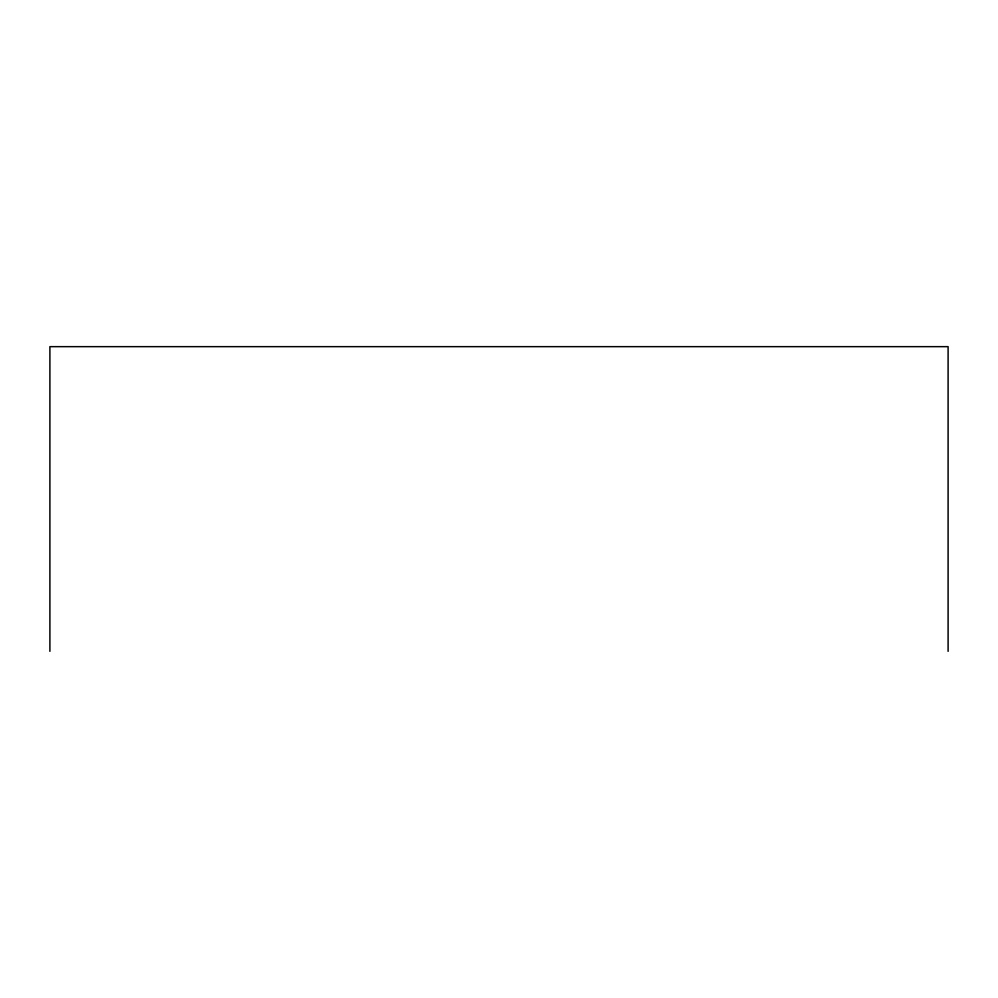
<?xml version="1.0" encoding="UTF-8"?>
<svg xmlns="http://www.w3.org/2000/svg" width="998" height="998" viewBox="0 0 998 998"><rect width="100%" height="100%" fill="white"/><g stroke="black" fill="none" stroke-linecap="round" stroke-linejoin="round"><path stroke-width="1.5" d="M948.1 651.345L948.1 346.655L49.9 346.655L49.9 651.345"/></g></svg>
